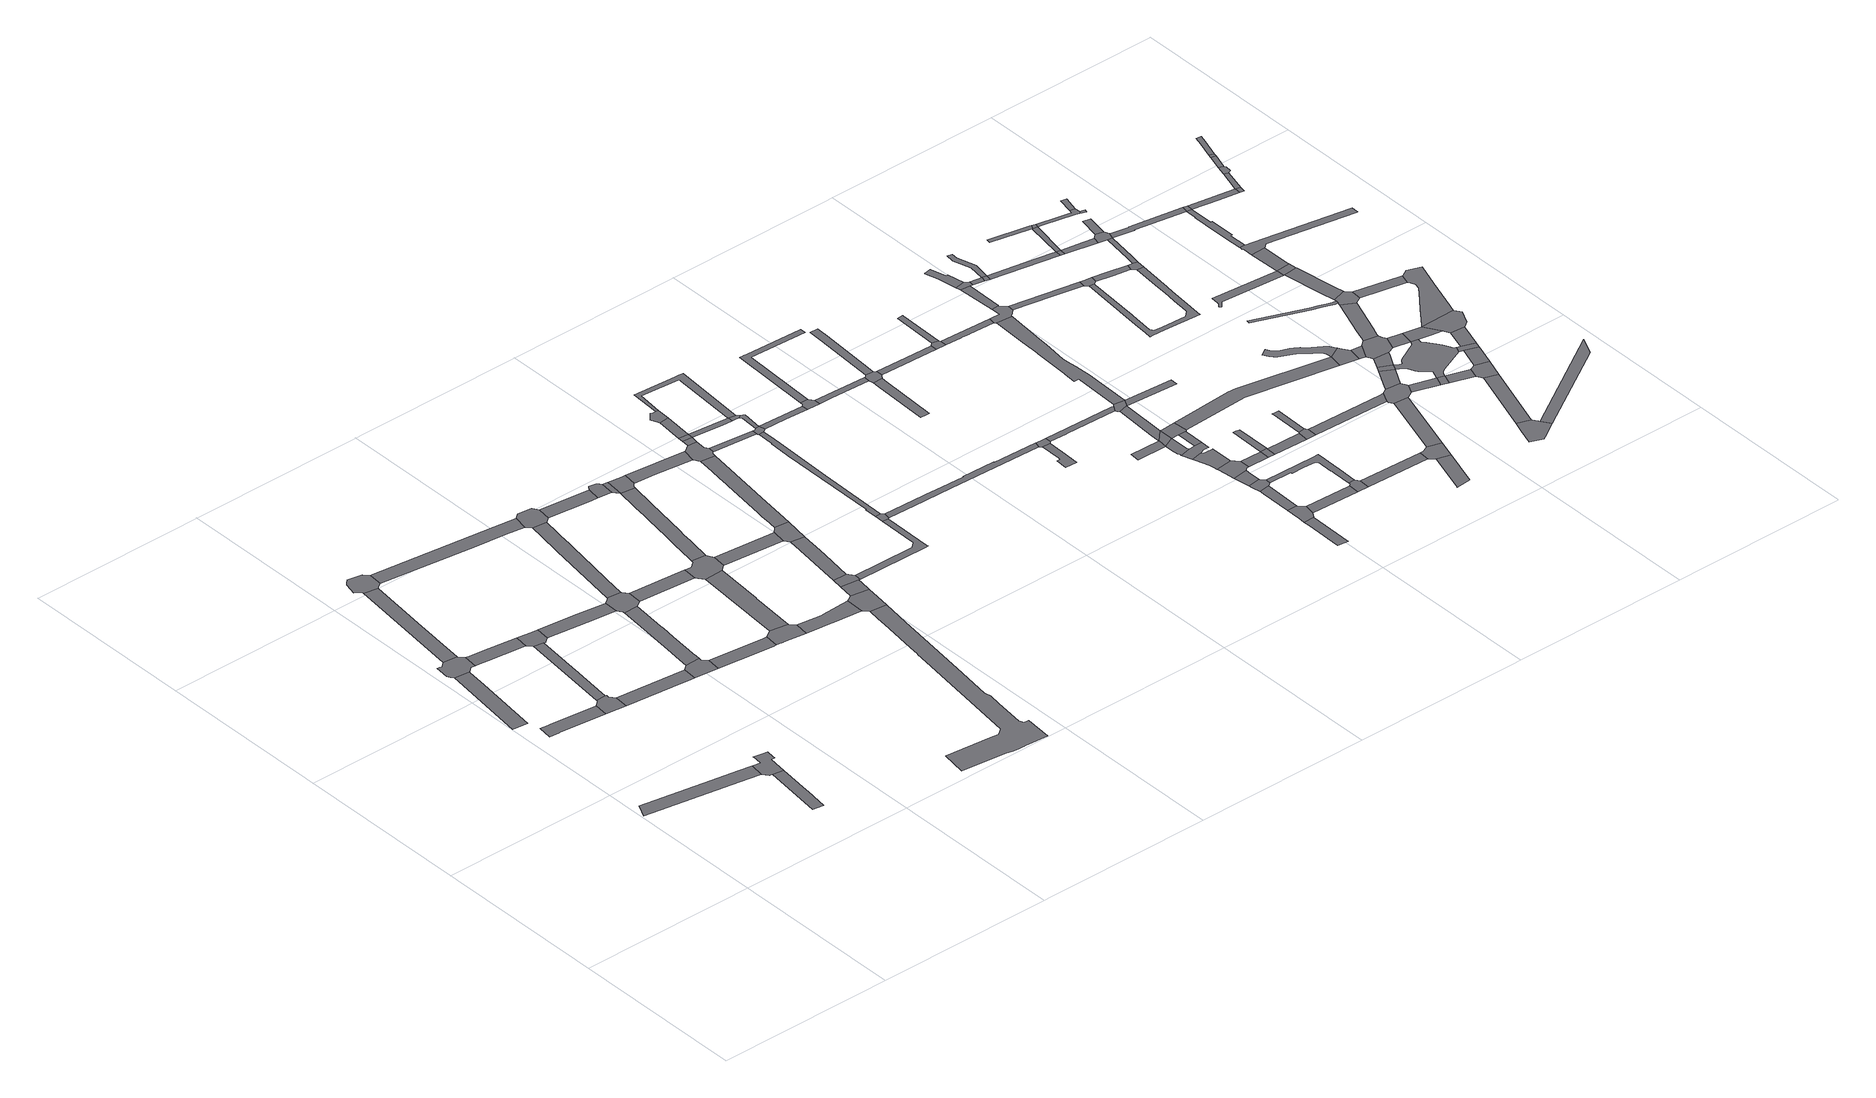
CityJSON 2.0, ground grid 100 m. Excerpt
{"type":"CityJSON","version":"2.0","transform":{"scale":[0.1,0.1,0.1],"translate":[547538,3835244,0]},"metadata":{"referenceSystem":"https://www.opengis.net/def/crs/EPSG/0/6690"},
"CityObjects":{
"road1":{"type":"Road","attributes":{"RoadStructureAttribute.sectionType":"1"},"geometry":[{"type":"MultiSurface","lod":"1","boundaries":[[[0,1,2,3,4,5,6]]]}]},
"road2":{"type":"Road","attributes":{"RoadStructureAttribute.sectionType":"1"},"geometry":[{"type":"MultiSurface","lod":"1","boundaries":[[[7,8,9,10,11,12]]]}]},
"road3":{"type":"Road","attributes":{"RoadStructureAttribute.sectionType":"1"},"geometry":[{"type":"MultiSurface","lod":"1","boundaries":[[[13,14,15,16,17,18,19,20]]]}]},
"road4":{"type":"Road","geometry":[{"type":"MultiSurface","lod":"1","boundaries":[[[21,22,23,24,25,26,7,12,27,28,29,30]]]}]},
"road5":{"type":"Road","attributes":{"RoadStructureAttribute.sectionType":"1"},"geometry":[{"type":"MultiSurface","lod":"1","boundaries":[[[31,32,33,34,35,36]]]}]},
"road6":{"type":"Road","attributes":{"RoadStructureAttribute.sectionType":"1"},"geometry":[{"type":"MultiSurface","lod":"1","boundaries":[[[37,38,39,40,41,42,43,44,45,46,6,5,47,48,31,36]]]}]},
"road7":{"type":"Road","geometry":[{"type":"MultiSurface","lod":"1","boundaries":[[[49,50,51,52,53,54,20,19,55,56]]]}]},
"road8":{"type":"Road","attributes":{"RoadStructureAttribute.sectionType":"1"},"geometry":[{"type":"MultiSurface","lod":"1","boundaries":[[[57,58,21,30,59,60]]]}]},
"road9":{"type":"Road","attributes":{"RoadStructureAttribute.sectionType":"1"},"geometry":[{"type":"MultiSurface","lod":"1","boundaries":[[[61,62,29,28,63,64,65,66,67,68]]]}]},
"road10":{"type":"Road","attributes":{"RoadStructureAttribute.sectionType":"1"},"geometry":[{"type":"MultiSurface","lod":"1","boundaries":[[[69,70,53,52,71,72,73,74,75]]]}]},
"road11":{"type":"Road","geometry":[{"type":"MultiSurface","lod":"1","boundaries":[[[76,77,78,79,80,81,82,83,57,60,84,85,86,87]]]}]},
"road12":{"type":"Road","attributes":{"RoadStructureAttribute.sectionType":"1"},"geometry":[{"type":"MultiSurface","lod":"1","boundaries":[[[56,55,88,89,90,91]]]}]},
"road13":{"type":"Road","geometry":[{"type":"MultiSurface","lod":"1","boundaries":[[[92,68,67,93,94,69,75,95,96,97,98]]]}]},
"road14":{"type":"Road","geometry":[{"type":"MultiSurface","lod":"1","boundaries":[[[99,100,101,91,90,102,103,104]]]}]},
"road15":{"type":"Road","attributes":{"RoadStructureAttribute.sectionType":"1"},"geometry":[{"type":"MultiSurface","lod":"1","boundaries":[[[105,106,98,97,107,108,109,110]]]}]},
"road16":{"type":"Road","attributes":{"RoadStructureAttribute.sectionType":"1"},"geometry":[{"type":"MultiSurface","lod":"1","boundaries":[[[111,112,113,114,115,116,117,118,119,120,121,122,101,100]]]}]},
"road17":{"type":"Road","attributes":{"RoadStructureAttribute.sectionType":"1"},"geometry":[{"type":"MultiSurface","lod":"1","boundaries":[[[123,86,85,124,125,126,127]]]}]},
"road18":{"type":"Road","attributes":{"RoadStructureAttribute.sectionType":"1"},"geometry":[{"type":"MultiSurface","lod":"1","boundaries":[[[128,104,103,129,130,131,132]]]}]},
"road19":{"type":"Road","geometry":[{"type":"MultiSurface","lod":"1","boundaries":[[[133,134,135,136,110,109,137,138,117,116,139,140,141,142]]]}]},
"road20":{"type":"Road","attributes":{"RoadStructureAttribute.sectionType":"1"},"geometry":[{"type":"MultiSurface","lod":"1","boundaries":[[[143,144,145,146,147,148,149,150,151,152,153,154,155,156,157,158,159,160,161,162,163,164,165,166,167,168,169,170,171,172,173,174,175]]]}]},
"road21":{"type":"Road","attributes":{"RoadStructureAttribute.sectionType":"1"},"geometry":[{"type":"MultiSurface","lod":"1","boundaries":[[[176,177,178,179,133,142,180,181,182,183,184,185,186,187,188,189,190]]]}]},
"road22":{"type":"Road","geometry":[{"type":"MultiSurface","lod":"1","boundaries":[[[191,132,131,192,193,194,195,196,197,198,199,200]]]}]},
"road23":{"type":"Road","attributes":{"RoadStructureAttribute.sectionType":"1"},"geometry":[{"type":"MultiSurface","lod":"1","boundaries":[[[141,140,201,202]]]}]},
"road24":{"type":"Road","attributes":{"RoadStructureAttribute.sectionType":"1"},"geometry":[{"type":"MultiSurface","lod":"1","boundaries":[[[203,204,205,206,191,200]]]}]},
"road25":{"type":"Road","geometry":[{"type":"MultiSurface","lod":"1","boundaries":[[[207,127,126,176,190,208,209,210]]]}]},
"road26":{"type":"Road","attributes":{"RoadStructureAttribute.sectionType":"1"},"geometry":[{"type":"MultiSurface","lod":"1","boundaries":[[[211,212,213,198,197,214,215,216,217,218]]]}]},
"road27":{"type":"Road","geometry":[{"type":"MultiSurface","lod":"1","boundaries":[[[219,220,221,222,223,202,201,206,205,224,225,226,227,228]]]}]},
"road28":{"type":"Road","attributes":{"RoadStructureAttribute.sectionType":"1"},"geometry":[{"type":"MultiSurface","lod":"1","boundaries":[[[229,209,208,230,231,232]]]}]},
"road29":{"type":"Road","geometry":[{"type":"MultiSurface","lod":"1","boundaries":[[[233,234,235,218,217,236,143,175,237,238]]]}]},
"road30":{"type":"Road","attributes":{"RoadStructureAttribute.sectionType":"1"},"geometry":[{"type":"MultiSurface","lod":"1","boundaries":[[[239,240,241,242,243,244,245,246,247,248,219,228,249,250,251,252,253,254,255,256,257]]]}]},
"road31":{"type":"Road","attributes":{"RoadStructureAttribute.sectionType":"1"},"geometry":[{"type":"MultiSurface","lod":"1","boundaries":[[[258,227,226,259,260]]]}]},
"road32":{"type":"Road","attributes":{"RoadStructureAttribute.sectionType":"1"},"geometry":[{"type":"MultiSurface","lod":"1","boundaries":[[[261,233,238,262,263]]]}]},
"road33":{"type":"Road","geometry":[{"type":"MultiSurface","lod":"1","boundaries":[[[264,232,231,265,266,267,268]]]}]},
"road34":{"type":"Road","geometry":[{"type":"MultiSurface","lod":"1","boundaries":[[[269,270,261,263,271,272,273,274,275,276]]]}]},
"road35":{"type":"Road","attributes":{"RoadStructureAttribute.sectionType":"1"},"geometry":[{"type":"MultiSurface","lod":"1","boundaries":[[[266,265,239,277]]]}]},
"road36":{"type":"Road","attributes":{"RoadStructureAttribute.sectionType":"1"},"geometry":[{"type":"MultiSurface","lod":"1","boundaries":[[[278,269,276,279,280,281]]]}]},
"road37":{"type":"Road","geometry":[{"type":"MultiSurface","lod":"1","boundaries":[[[282,277,239,257,283,284,285,286]]]}]},
"road38":{"type":"Road","geometry":[{"type":"MultiSurface","lod":"1","boundaries":[[[287,288,260,259,278,281,289]]]}]},
"road39":{"type":"Road","attributes":{"RoadStructureAttribute.sectionType":"1"},"geometry":[{"type":"MultiSurface","lod":"1","boundaries":[[[290,291,292,293,294,273,272,295,296,297,298,299]]]}]},
"road40":{"type":"Road","attributes":{"RoadStructureAttribute.sectionType":"1"},"geometry":[{"type":"MultiSurface","lod":"1","boundaries":[[[286,285,300,301,302]]]}]},
"road41":{"type":"Road","attributes":{"RoadStructureAttribute.sectionType":"1"},"geometry":[{"type":"MultiSurface","lod":"1","boundaries":[[[303,304,305,306,307,308,309,310,311,312,287,289,313,314,315,316,317,318,319]]]}]},
"road42":{"type":"Road","geometry":[{"type":"MultiSurface","lod":"1","boundaries":[[[320,321,302,301,322,303,319,323,324,325,326,327,328,329]]]}]},
"road43":{"type":"Road","geometry":[{"type":"MultiSurface","lod":"1","boundaries":[[[330,290,299,331,332,333,334,335,336,337]]]}]},
"road44":{"type":"Road","attributes":{"RoadStructureAttribute.sectionType":"1"},"geometry":[{"type":"MultiSurface","lod":"1","boundaries":[[[338,339,320,329,340,341]]]}]},
"road45":{"type":"Road","geometry":[{"type":"MultiSurface","lod":"1","boundaries":[[[342,338,341,343]]]}]},
"road46":{"type":"Road","attributes":{"RoadStructureAttribute.sectionType":"1"},"geometry":[{"type":"MultiSurface","lod":"1","boundaries":[[[344,345,342,343]]]}]},
"road47":{"type":"Road","geometry":[{"type":"MultiSurface","lod":"1","boundaries":[[[346,347,348,349,350,351,345,344,352,353,354]]]}]},
"road48":{"type":"Road","attributes":{"RoadStructureAttribute.sectionType":"1"},"geometry":[{"type":"MultiSurface","lod":"1","boundaries":[[[355,356,357,358,359,360,361,330,337,362,363,364,365,366,367]]]}]},
"road49":{"type":"Road","attributes":{"RoadStructureAttribute.sectionType":"1"},"geometry":[{"type":"MultiSurface","lod":"1","boundaries":[[[326,325,368,369]]]}]},
"road50":{"type":"Road","attributes":{"RoadStructureAttribute.sectionType":"1"},"geometry":[{"type":"MultiSurface","lod":"1","boundaries":[[[370,343,341,371,372,373]]]}]},
"road51":{"type":"Road","attributes":{"RoadStructureAttribute.sectionType":"1"},"geometry":[{"type":"MultiSurface","lod":"1","boundaries":[[[374,375,376,377,378,354,353,379,380,381,382,373,383]]]}]},
"road52":{"type":"Road","geometry":[{"type":"MultiSurface","lod":"1","boundaries":[[[384,385,386,369,368,387,388,355,367,389,390]]]}]},
"road53":{"type":"Road","geometry":[{"type":"MultiSurface","lod":"1","boundaries":[[[373,372,391,392,393,383]]]}]},
"road54":{"type":"Road","attributes":{"RoadStructureAttribute.sectionType":"1"},"geometry":[{"type":"MultiSurface","lod":"1","boundaries":[[[394,395,393,392,396,397,385,384]]]}]},
"road55":{"type":"Road","attributes":{"RoadStructureAttribute.sectionType":"1"},"geometry":[{"type":"MultiSurface","lod":"1","boundaries":[[[384,390,398,399,400]]]}]},
"road56":{"type":"Road","attributes":{"RoadStructureAttribute.sectionType":"1"},"geometry":[{"type":"MultiSurface","lod":"1","boundaries":[[[401,402,403,404,405,406,334,333,407,408,409,410]]]}]},
"road57":{"type":"Road","geometry":[{"type":"MultiSurface","lod":"1","boundaries":[[[411,412,413,400,399,414,415,416,417]]]}]},
"road58":{"type":"Road","attributes":{"RoadStructureAttribute.sectionType":"1"},"geometry":[{"type":"MultiSurface","lod":"1","boundaries":[[[416,415,418,419,420]]]}]},
"road59":{"type":"Road","attributes":{"RoadStructureAttribute.sectionType":"1"},"geometry":[{"type":"MultiSurface","lod":"1","boundaries":[[[421,422,423,424,425,411,417,426,427,428,429]]]}]},
"road60":{"type":"Road","attributes":{"RoadStructureAttribute.sectionType":"1"},"geometry":[{"type":"MultiSurface","lod":"1","boundaries":[[[430,431,432,433,434,435,436]]]}]},
"road61":{"type":"Road","geometry":[{"type":"MultiSurface","lod":"1","boundaries":[[[437,438,439,440,441,442,443,444,445]]]}]},
"road62":{"type":"Road","geometry":[{"type":"MultiSurface","lod":"1","boundaries":[[[446,447,410,409,448,437,445,449,450,451]]]}]},
"road63":{"type":"Road","geometry":[{"type":"MultiSurface","lod":"1","boundaries":[[[452,453,420,419,454,430,436,455,456,457,458,459]]]}]},
"road64":{"type":"Road","attributes":{"RoadStructureAttribute.sectionType":"1"},"geometry":[{"type":"MultiSurface","lod":"1","boundaries":[[[460,461,462,463,464]]]}]},
"road65":{"type":"Road","attributes":{"RoadStructureAttribute.sectionType":"1"},"geometry":[{"type":"MultiSurface","lod":"1","boundaries":[[[465,466,452,459,467,468,469]]]}]},
"road66":{"type":"Road","geometry":[{"type":"MultiSurface","lod":"1","boundaries":[[[470,471,472,460,464,473,474,475]]]}]},
"road67":{"type":"Road","geometry":[{"type":"MultiSurface","lod":"1","boundaries":[[[476,477,478,479]]]}]},
"road68":{"type":"Road","attributes":{"RoadStructureAttribute.sectionType":"1"},"geometry":[{"type":"MultiSurface","lod":"1","boundaries":[[[480,481,482,483,470,475]]]}]},
"road69":{"type":"Road","attributes":{"RoadStructureAttribute.sectionType":"1"},"geometry":[{"type":"MultiSurface","lod":"1","boundaries":[[[484,457,456,485,486,487,488,489]]]}]},
"road70":{"type":"Road","attributes":{"RoadStructureAttribute.sectionType":"1"},"geometry":[{"type":"MultiSurface","lod":"1","boundaries":[[[490,451,450,491,492,493,494,495]]]}]},
"road71":{"type":"Road","geometry":[{"type":"MultiSurface","lod":"1","boundaries":[[[496,497,498,499,500,501,481,480,502,503,504,505]]]}]},
"road72":{"type":"Road","attributes":{"RoadStructureAttribute.sectionType":"1"},"geometry":[{"type":"MultiSurface","lod":"1","boundaries":[[[506,507,508,509,499,498]]]}]},
"road73":{"type":"Road","geometry":[{"type":"MultiSurface","lod":"1","boundaries":[[[510,511,512,513,514,508,507,515,516,517,518]]]}]},
"road74":{"type":"Road","attributes":{"RoadStructureAttribute.sectionType":"1"},"geometry":[{"type":"MultiSurface","lod":"1","boundaries":[[[519,520,521,522,523,524,525,526,527,513,512]]]}]},
"road75":{"type":"Road","attributes":{"RoadStructureAttribute.sectionType":"1"},"geometry":[{"type":"MultiSurface","lod":"1","boundaries":[[[528,529,530,478,531,532,533,534,535,536]]]}]},
"road76":{"type":"Road","geometry":[{"type":"MultiSurface","lod":"1","boundaries":[[[537,538,536,535,524,523,539,540,541,542]]]}]},
"road77":{"type":"Road","geometry":[{"type":"MultiSurface","lod":"1","boundaries":[[[543,479,478,530]]]}]},
"road78":{"type":"Road","attributes":{"RoadStructureAttribute.sectionType":"1"},"geometry":[{"type":"MultiSurface","lod":"1","boundaries":[[[474,473,544,545]]]}]},
"road79":{"type":"Road","attributes":{"RoadStructureAttribute.sectionType":"1"},"geometry":[{"type":"MultiSurface","lod":"1","boundaries":[[[546,547,548,549,550,479,543]]]}]},
"road80":{"type":"Road","attributes":{"RoadStructureAttribute.sectionType":"1"},"geometry":[{"type":"MultiSurface","lod":"1","boundaries":[[[551,537,542,552]]]}]},
"road81":{"type":"Road","geometry":[{"type":"MultiSurface","lod":"1","boundaries":[[[553,554,555,489,488,556,557,558,559,560]]]}]},
"road82":{"type":"Road","geometry":[{"type":"MultiSurface","lod":"1","boundaries":[[[561,562,543,530,563,551,552,564,565]]]}]},
"road83":{"type":"Road","attributes":{"RoadStructureAttribute.sectionType":"1"},"geometry":[{"type":"MultiSurface","lod":"1","boundaries":[[[518,517,566,567]]]}]},
"road84":{"type":"Road","attributes":{"RoadStructureAttribute.sectionType":"1"},"geometry":[{"type":"MultiSurface","lod":"1","boundaries":[[[568,569,570,571,572,505,504,573,574,575,576,577,578,579,580,581,582,583,584]]]}]},
"road85":{"type":"Road","geometry":[{"type":"MultiSurface","lod":"1","boundaries":[[[585,495,494,586,587,547,546,588]]]}]},
"road86":{"type":"Road","attributes":{"RoadStructureAttribute.sectionType":"1"},"geometry":[{"type":"MultiSurface","lod":"1","boundaries":[[[589,590,591,592,553,560]]]}]},
"road87":{"type":"Road","geometry":[{"type":"MultiSurface","lod":"1","boundaries":[[[593,567,566,594,595]]]}]},
"road88":{"type":"Road","geometry":[{"type":"MultiSurface","lod":"1","boundaries":[[[583,596,545,544,597,598,599,600,584]]]}]},
"road89":{"type":"Road","geometry":[{"type":"MultiSurface","lod":"1","boundaries":[[[601,602,603,604,605,567,593]]]}]},
"road90":{"type":"Road","attributes":{"RoadStructureAttribute.sectionType":"1"},"geometry":[{"type":"MultiSurface","lod":"1","boundaries":[[[557,556,606,607,608,609,610,611,612]]]}]},
"road91":{"type":"Road","attributes":{"RoadStructureAttribute.sectionType":"1"},"geometry":[{"type":"MultiSurface","lod":"1","boundaries":[[[613,614,615,616,617,618,619,620,621,622,623,624,585,588,625,626,627,628,629,630,631,632,633,634,635]]]}]},
"road92":{"type":"Road","attributes":{"RoadStructureAttribute.sectionType":"1"},"geometry":[{"type":"MultiSurface","lod":"1","boundaries":[[[595,594,636,637]]]}]},
"road93":{"type":"Road","attributes":{"RoadStructureAttribute.sectionType":"1"},"geometry":[{"type":"MultiSurface","lod":"1","boundaries":[[[638,639,588,546]]]}]},
"road94":{"type":"Road","attributes":{"RoadStructureAttribute.sectionType":"1"},"geometry":[{"type":"MultiSurface","lod":"1","boundaries":[[[598,597,640,641]]]}]},
"road95":{"type":"Road","geometry":[{"type":"MultiSurface","lod":"1","boundaries":[[[642,643,644,645,646,637,636,647,648]]]}]},
"road96":{"type":"Road","geometry":[{"type":"MultiSurface","lod":"1","boundaries":[[[649,650,651,652,644,643]]]}]},
"road97":{"type":"Road","geometry":[{"type":"MultiSurface","lod":"1","boundaries":[[[653,654,655,656,657,658,659,612,611,613,635,660,661,662,663,664]]]}]},
"road98":{"type":"Road","attributes":{"RoadStructureAttribute.sectionType":"1"},"geometry":[{"type":"MultiSurface","lod":"1","boundaries":[[[665,655,654,666,667,668]]]}]},
"road99":{"type":"Road","attributes":{"RoadStructureAttribute.sectionType":"1"},"geometry":[{"type":"MultiSurface","lod":"1","boundaries":[[[669,670,671,672,673]]]}]},
"road100":{"type":"Road","geometry":[{"type":"MultiSurface","lod":"1","boundaries":[[[674,675,676,677,678,679,680,665,668,681,682]]]}]},
"road101":{"type":"Road","attributes":{"RoadStructureAttribute.sectionType":"1"},"geometry":[{"type":"MultiSurface","lod":"1","boundaries":[[[683,684,685,686,687,688,689,690,680,679]]]}]},
"road102":{"type":"Road","attributes":{"RoadStructureAttribute.sectionType":"1"},"geometry":[{"type":"MultiSurface","lod":"1","boundaries":[[[691,692,561,565,693,694,695]]]}]},
"road103":{"type":"Road","geometry":[{"type":"MultiSurface","lod":"1","boundaries":[[[696,697,698,641,640,669,673,699]]]}]},
"road104":{"type":"Road","attributes":{"RoadStructureAttribute.sectionType":"1"},"geometry":[{"type":"MultiSurface","lod":"1","boundaries":[[[700,701,682,681,702,703]]]}]},
"road105":{"type":"Road","attributes":{"RoadStructureAttribute.sectionType":"1"},"geometry":[{"type":"MultiSurface","lod":"1","boundaries":[[[704,648,647,705,706]]]}]},
"road106":{"type":"Road","geometry":[{"type":"MultiSurface","lod":"1","boundaries":[[[703,702,707,708]]]}]},
"road107":{"type":"Road","attributes":{"RoadStructureAttribute.sectionType":"1"},"geometry":[{"type":"MultiSurface","lod":"1","boundaries":[[[664,663,709,710,711]]]}]},
"road108":{"type":"Road","attributes":{"RoadStructureAttribute.sectionType":"1"},"geometry":[{"type":"MultiSurface","lod":"1","boundaries":[[[712,713,714,703,708,715,716,717]]]}]},
"road109":{"type":"Road","attributes":{"RoadStructureAttribute.sectionType":"1"},"geometry":[{"type":"MultiSurface","lod":"1","boundaries":[[[718,696,699,719,720,721]]]}]},
"road110":{"type":"Road","attributes":{"RoadStructureAttribute.sectionType":"1"},"geometry":[{"type":"MultiSurface","lod":"1","boundaries":[[[722,723,708,707,724,725]]]}]},
"road111":{"type":"Road","geometry":[{"type":"MultiSurface","lod":"1","boundaries":[[[726,727,711,710,728,729,730,731,732,733]]]}]},
"road112":{"type":"Road","attributes":{"RoadStructureAttribute.sectionType":"1"},"geometry":[{"type":"MultiSurface","lod":"1","boundaries":[[[730,734,735,736,737,738,739,740,741,742,743,744,745,746,747,748,749,750,751,752,753,754,755,756,757,758,759,760,761,762,731]]]}]},
"road113":{"type":"Road","geometry":[{"type":"MultiSurface","lod":"1","boundaries":[[[763,706,705,764,765,718,721,766,767,768,769]]]}]},
"road114":{"type":"Road","attributes":{"RoadStructureAttribute.sectionType":"1"},"geometry":[{"type":"MultiSurface","lod":"1","boundaries":[[[770,771,772,773,774,775,776,777,778,779,780,781,782,783,784,785,786,787,788,789,790,791,792,793,794,795,796,695,797]]]}]},
"road115":{"type":"Road","attributes":{"RoadStructureAttribute.sectionType":"1"},"geometry":[{"type":"MultiSurface","lod":"1","boundaries":[[[798,799,800,763,769,801,802]]]}]},
"road116":{"type":"Road","attributes":{"RoadStructureAttribute.sectionType":"1"},"geometry":[{"type":"MultiSurface","lod":"1","boundaries":[[[803,733,732,804,805,806]]]}]},
"road117":{"type":"Road","geometry":[{"type":"MultiSurface","lod":"1","boundaries":[[[807,808,809,810,811,812,813,814,815,816,817]]]}]},
"road118":{"type":"Road","geometry":[{"type":"MultiSurface","lod":"1","boundaries":[[[725,724,818,819]]]}]},
"road119":{"type":"Road","attributes":{"RoadStructureAttribute.sectionType":"1"},"geometry":[{"type":"MultiSurface","lod":"1","boundaries":[[[820,821,822,823,824,825]]]}]},
"road120":{"type":"Road","geometry":[{"type":"MultiSurface","lod":"1","boundaries":[[[826,797,695,694,827,828,829]]]}]},
"road121":{"type":"Road","attributes":{"RoadStructureAttribute.sectionType":"1"},"geometry":[{"type":"MultiSurface","lod":"1","boundaries":[[[767,766,830,831,832]]]}]},
"road122":{"type":"Road","geometry":[{"type":"MultiSurface","lod":"1","boundaries":[[[833,798,802,834]]]}]},
"road123":{"type":"Road","attributes":{"RoadStructureAttribute.sectionType":"1"},"geometry":[{"type":"MultiSurface","lod":"1","boundaries":[[[824,725,819,835]]]}]},
"road124":{"type":"Road","attributes":{"RoadStructureAttribute.sectionType":"1"},"geometry":[{"type":"MultiSurface","lod":"1","boundaries":[[[829,828,836,837]]]}]},
"road125":{"type":"Road","attributes":{"RoadStructureAttribute.sectionType":"1"},"geometry":[{"type":"MultiSurface","lod":"1","boundaries":[[[838,833,834,839,840]]]}]},
"road126":{"type":"Road","attributes":{"RoadStructureAttribute.sectionType":"1"},"geometry":[{"type":"MultiSurface","lod":"1","boundaries":[[[841,842,843,819,818,844,845]]]}]},
"road127":{"type":"Road","geometry":[{"type":"MultiSurface","lod":"1","boundaries":[[[832,831,846,847]]]}]},
"road128":{"type":"Road","geometry":[{"type":"MultiSurface","lod":"1","boundaries":[[[848,806,805,749,748,849,850]]]}]},
"road129":{"type":"Road","geometry":[{"type":"MultiSurface","lod":"1","boundaries":[[[825,824,835,851]]]}]},
"road130":{"type":"Road","attributes":{"RoadStructureAttribute.sectionType":"1"},"geometry":[{"type":"MultiSurface","lod":"1","boundaries":[[[852,807,817,853]]]}]},
"road131":{"type":"Road","geometry":[{"type":"MultiSurface","lod":"1","boundaries":[[[854,837,836,855,838,840,856,857,858,859,860,861]]]}]},
"road132":{"type":"Road","attributes":{"RoadStructureAttribute.sectionType":"1"},"geometry":[{"type":"MultiSurface","lod":"1","boundaries":[[[847,846,862,863]]]}]},
"road133":{"type":"Road","attributes":{"RoadStructureAttribute.sectionType":"1"},"geometry":[{"type":"MultiSurface","lod":"1","boundaries":[[[864,865,850,849,866,867]]]}]},
"road134":{"type":"Road","attributes":{"RoadStructureAttribute.sectionType":"1"},"geometry":[{"type":"MultiSurface","lod":"1","boundaries":[[[868,869,870,871,872,873,874,875,876,877,878,879,880]]]}]},
"road135":{"type":"Road","geometry":[{"type":"MultiSurface","lod":"1","boundaries":[[[881,882,883,884,885,886,887,888,889,834,802,890,891,892,893,894,895,896,897,898,832,847,899,900,901,902,903,904,905,906,907,908,909,910,911,912,913]]]}]},
"road136":{"type":"Road","geometry":[{"type":"MultiSurface","lod":"1","boundaries":[[[914,845,844,915,864,867,916,917]]]}]},
"road137":{"type":"Road","attributes":{"RoadStructureAttribute.sectionType":"1"},"geometry":[{"type":"MultiSurface","lod":"1","boundaries":[[[918,919,920,851,835,921,922,923,924,925,926]]]}]},
"road138":{"type":"Road","attributes":{"RoadStructureAttribute.sectionType":"1"},"geometry":[{"type":"MultiSurface","lod":"1","boundaries":[[[927,928,929,930,931,932,933,934,935,936,937,938]]]}]},
"road139":{"type":"Road","attributes":{"RoadStructureAttribute.sectionType":"1"},"geometry":[{"type":"MultiSurface","lod":"1","boundaries":[[[858,857,939,881,940]]]}]},
"road140":{"type":"Road","geometry":[{"type":"MultiSurface","lod":"1","boundaries":[[[941,942,914,917]]]}]},
"road141":{"type":"Road","geometry":[{"type":"MultiSurface","lod":"1","boundaries":[[[943,944,863,862,945,946,852,853,947]]]}]},
"road142":{"type":"Road","attributes":{"RoadStructureAttribute.sectionType":"1"},"geometry":[{"type":"MultiSurface","lod":"1","boundaries":[[[948,949,950,951,952,854,861,953,954,955]]]}]},
"road143":{"type":"Road","geometry":[{"type":"MultiSurface","lod":"1","boundaries":[[[956,957,924,923]]]}]},
"road144":{"type":"Road","attributes":{"RoadStructureAttribute.sectionType":"1"},"geometry":[{"type":"MultiSurface","lod":"1","boundaries":[[[958,943,947,959]]]}]},
"road145":{"type":"Road","attributes":{"RoadStructureAttribute.sectionType":"1"},"geometry":[{"type":"MultiSurface","lod":"1","boundaries":[[[960,926,925,961]]]}]},
"road146":{"type":"Road","geometry":[{"type":"MultiSurface","lod":"1","boundaries":[[[940,881,913,962,963,964]]]}]},
"road147":{"type":"Road","geometry":[{"type":"MultiSurface","lod":"1","boundaries":[[[905,904,958,959,965,966]]]}]},
"road148":{"type":"Road","attributes":{"RoadStructureAttribute.sectionType":"1"},"geometry":[{"type":"MultiSurface","lod":"1","boundaries":[[[967,814,813,968]]]}]},
"road149":{"type":"Road","geometry":[{"type":"MultiSurface","lod":"1","boundaries":[[[969,970,971,972,880,879,973,948,955,974,975,976,977]]]}]},
"road150":{"type":"Road","attributes":{"RoadStructureAttribute.sectionType":"1"},"geometry":[{"type":"MultiSurface","lod":"1","boundaries":[[[978,979,980,916,867,981,982,983,984]]]}]},
"road151":{"type":"Road","attributes":{"RoadStructureAttribute.sectionType":"1"},"geometry":[{"type":"MultiSurface","lod":"1","boundaries":[[[985,986,987,988,989,990,971,970]]]}]},
"road152":{"type":"Road","attributes":{"RoadStructureAttribute.sectionType":"1"},"geometry":[{"type":"MultiSurface","lod":"1","boundaries":[[[991,966,965,992,993]]]}]},
"road153":{"type":"Road","geometry":[{"type":"MultiSurface","lod":"1","boundaries":[[[994,938,937,988,987]]]}]},
"road154":{"type":"Road","geometry":[{"type":"MultiSurface","lod":"1","boundaries":[[[995,996,997,998,999,938,994]]]}]},
"road155":{"type":"Road","geometry":[{"type":"MultiSurface","lod":"1","boundaries":[[[1000,964,963,991,993,1001,1002]]]}]},
"road156":{"type":"Road","attributes":{"RoadStructureAttribute.sectionType":"1"},"geometry":[{"type":"MultiSurface","lod":"1","boundaries":[[[983,1003,1004,1005,1006,1007,1008,1009,1010,1011,1012,1013,1014,1015,1016]]]}]},
"road157":{"type":"Road","attributes":{"RoadStructureAttribute.sectionType":"1"},"geometry":[{"type":"MultiSurface","lod":"1","boundaries":[[[977,976,1017,1018]]]}]},
"road158":{"type":"Road","geometry":[{"type":"MultiSurface","lod":"1","boundaries":[[[1019,1020,1018,1017,1021,1022,1023,1024,1025,1026,1027,964,1000,1028,1029,1030,1031]]]}]},
"road159":{"type":"Road","geometry":[{"type":"MultiSurface","lod":"1","boundaries":[[[984,983,1016,1032]]]}]},
"road160":{"type":"Road","attributes":{"RoadStructureAttribute.sectionType":"1"},"geometry":[{"type":"MultiSurface","lod":"1","boundaries":[[[1032,1016,1033,1034,1035]]]}]},
"road161":{"type":"Road","attributes":{"RoadStructureAttribute.sectionType":"1"},"geometry":[{"type":"MultiSurface","lod":"1","boundaries":[[[1008,1036,1037,1038,1039,997,996,1040,1041,1042,1043,1044,1045,1046,1047,1009]]]}]},
"road162":{"type":"Road","geometry":[{"type":"MultiSurface","lod":"1","boundaries":[[[1035,1034,1048,1049]]]}]},
"road163":{"type":"Road","attributes":{"RoadStructureAttribute.sectionType":"1"},"geometry":[{"type":"MultiSurface","lod":"1","boundaries":[[[1050,1035,1049,1051]]]}]},
"road164":{"type":"Road","geometry":[{"type":"MultiSurface","lod":"1","boundaries":[[[1052,1050,1051,1053,1054,1055,1056,1057]]]}]},
"road165":{"type":"Road","attributes":{"RoadStructureAttribute.sectionType":"1"},"geometry":[{"type":"MultiSurface","lod":"1","boundaries":[[[1058,1052,1057,1059]]]}]},
"road166":{"type":"Road","geometry":[{"type":"MultiSurface","lod":"1","boundaries":[[[1060,1058,1059,1061]]]}]},
"road167":{"type":"Road","attributes":{"RoadStructureAttribute.sectionType":"1"},"geometry":[{"type":"MultiSurface","lod":"1","boundaries":[[[1062,1063,1060,1061,1064,1065]]]}]}
},
"vertices":[
[602,750,0],[446,776,0],[51,843,0],[14,767,0],[589,671,0],[660,659,0],[673,738,0],
[74,2210,0],[7,1712,0],[92,1701,0],[141,2073,0],[158,2197,0],[158,2198,0],
[168,1624,0],[158,1625,0],[110,1630,0],[100,1550,0],[157,1544,0],[159,1544,0],[423,1516,0],[432,1596,0],
[117,2341,0],[89,2317,0],[75,2319,0],[61,2321,0],[51,2242,0],[63,2225,0],[188,2223,0],[211,2220,0],[221,2301,0],[195,2331,0],
[700,623,0],[658,282,0],[719,274,0],[736,407,0],[738,422,0],[762,615,0],
[775,720,0],[791,718,0],[796,717,0],[799,740,0],[804,778,0],[782,782,0],[765,785,0],[726,792,0],[726,790,0],[719,730,0],[684,626,0],[691,624,0],
[524,1613,0],[525,1620,0],[526,1628,0],[520,1629,0],[465,1628,0],[464,1620,0],[540,1503,0],[548,1583,0],
[199,3015,0],[156,2663,0],[236,2664,0],[278,3002,0],
[317,2288,0],[242,2298,0],[239,2217,0],[307,2209,0],[311,2208,0],[444,2192,0],[500,2185,0],[510,2263,0],
[528,2158,0],[483,1779,0],[543,1820,0],[548,1860,0],[557,1938,0],[560,1968,0],[581,2147,0],
[211,3149,0],[193,3132,0],[190,3128,0],[184,3122,0],[182,3120,0],[164,3048,0],[171,3047,0],[199,3018,0],[285,3007,0],[310,3024,0],[317,3104,0],[292,3133,0],
[873,1468,0],[910,1464,0],[935,1461,0],[944,1541,0],
[609,2250,0],[501,2184,0],[517,2169,0],[590,2145,0],[595,2149,0],[620,2169,0],[630,2248,0],
[1055,1556,0],[1057,1569,0],[974,1566,0],[1038,1450,0],[1072,1446,0],[1080,1526,0],
[858,2220,0],[850,2221,0],[621,2170,0],[848,2141,0],[1011,2119,0],[1017,2200,0],
[1060,1596,0],[1060,1599,0],[1080,1782,0],[1090,1869,0],[1092,1892,0],[1113,2084,0],[1032,2082,0],[1014,1917,0],[1010,1889,0],[998,1777,0],[995,1752,0],[977,1591,0],
[1023,3017,0],[855,2955,0],[1024,2935,0],[1132,2922,0],[1146,3002,0],
[1397,1491,0],[1194,1433,0],[1389,1411,0],[1406,1410,0],[1414,1489,0],
[1050,2227,0],[1049,2224,0],[1040,2217,0],[1031,2211,0],[1032,2090,0],[1033,2089,0],[1135,2098,0],[1148,2107,0],[1153,2186,0],[1128,2218,0],
[1923,1327,0],[1913,1255,0],[1905,1199,0],[1873,979,0],[1865,915,0],[1864,914,0],[1854,839,0],[1763,194,0],[1753,186,0],[1729,167,0],[1683,172,0],[1422,198,0],[1399,56,0],[1543,41,0],[1648,29,0],[1685,19,0],[1722,16,0],[1752,14,0],[1755,14,0],[1764,13,0],[1785,12,0],[1896,6,0],[1910,159,0],[1884,161,0],[1871,188,0],[1894,357,0],[1903,428,0],[1899,469,0],[1931,703,0],[1976,1031,0],[1993,1153,0],[2009,1266,0],[2016,1314,0],
[1156,2891,0],[1144,2812,0],[1143,2810,0],[1121,2672,0],[1128,2219,0],[1148,2345,0],[1153,2373,0],[1164,2443,0],[1168,2468,0],[1198,2648,0],[1202,2673,0],[1211,2727,0],[1215,2752,0],[1223,2799,0],[1236,2881,0],
[1457,1518,0],[1434,1407,0],[1436,1406,0],[1444,1405,0],[1449,1405,0],[1509,1398,0],[1577,1391,0],[1586,1471,0],[1577,1481,0],[1559,1501,0],
[1472,2080,0],[1479,2159,0],
[1584,1762,0],[1584,1764,0],[1610,2041,0],[1505,2037,0],
[1178,3025,0],[1265,2905,0],[1278,2984,0],[1258,3017,0],
[1737,1454,0],[1729,1453,0],[1610,1468,0],[1669,1381,0],[1731,1374,0],[1734,1374,0],[1895,1356,0],[1900,1461,0],
[1552,2196,0],[1549,2180,0],[1532,2167,0],[1518,2156,0],[1510,2157,0],[1615,2044,0],[1641,2067,0],[1643,2067,0],[1651,2145,0],[1631,2183,0],
[1558,2953,0],[1512,2878,0],[1550,2874,0],[1564,2953,0],
[1937,1482,0],[1919,1472,0],[1909,1467,0],[1909,1342,0],[2033,1436,0],[2038,1467,0],
[1658,2834,0],[1637,2709,0],[1632,2681,0],[1632,2677,0],[1620,2605,0],[1615,2575,0],[1590,2425,0],[1586,2400,0],[1574,2327,0],[1570,2302,0],[1651,2300,0],[1655,2325,0],[1664,2380,0],[1671,2420,0],[1699,2585,0],[1702,2605,0],[1710,2655,0],[1714,2678,0],[1738,2821,0],
[1973,2114,0],[1988,2034,0],[2001,2112,0],
[1949,1570,0],[2048,1536,0],[2051,1556,0],
[1580,2975,0],[1630,2865,0],[1640,2945,0],[1630,2956,0],[1621,2966,0],
[1958,1633,0],[1957,1630,0],[2055,1556,0],[2059,1556,0],[2064,1596,0],[2041,1623,0],[2037,1627,0],[2036,1629,0],
[1671,2941,0],
[2009,2002,0],[2063,1814,0],[2069,1857,0],[2088,1991,0],
[1752,2931,0],[1740,2834,0],[1758,2852,0],[1760,2854,0],[1770,2929,0],
[2030,2143,0],[2021,2134,0],[2108,2132,0],
[2449,1842,0],[2447,1618,0],[2444,1615,0],[2416,1590,0],[2228,1593,0],[2464,1549,0],[2481,1549,0],[2481,1550,0],[2481,1559,0],[2484,1842,0],
[1883,2840,0],[2096,2816,0],[2113,2894,0],
[2118,2782,0],[2104,2682,0],[2095,2617,0],[2087,2562,0],[2084,2542,0],[2047,2282,0],[2044,2262,0],[2043,2252,0],[2035,2187,0],[2034,2178,0],[2110,2146,0],[2112,2158,0],[2114,2175,0],[2114,2176,0],[2135,2327,0],[2187,2683,0],[2199,2770,0],
[2154,2917,0],[2120,2893,0],[2099,2812,0],[2203,2794,0],[2211,2802,0],[2213,2801,0],[2218,2835,0],[2216,2837,0],[2202,2857,0],[2208,2914,0],
[2450,1896,0],[2487,1844,0],[2490,1846,0],[2491,1848,0],[2498,1884,0],[2495,1886,0],[2486,1893,0],[2482,1896,0],
[2158,2960,0],[2154,2920,0],[2212,2950,0],[2213,2954,0],
[2162,2992,0],[2216,2986,0],
[2232,3152,0],[2177,3145,0],
[2219,3229,0],[2200,3228,0],[2199,3228,0],[2191,3235,0],[2157,3193,0],[2173,3151,0],[2235,3199,0],[2238,3229,0],[2222,3229,0],
[2471,2767,0],[2470,2686,0],[2470,2668,0],[2464,2668,0],[2461,2543,0],[2456,1968,0],[2450,1968,0],[2483,1941,0],[2484,2025,0],[2489,2308,0],[2499,2675,0],[2499,2686,0],[2502,2767,0],
[2464,2775,0],[2467,2808,0],
[2436,2965,0],[2387,2938,0],[2445,2933,0],[2447,2964,0],
[2525,3380,0],[2503,3381,0],[2501,3381,0],[2476,3382,0],[2233,3397,0],[2253,3369,0],[2474,3354,0],[2475,3354,0],[2447,2969,0],[2488,2956,0],
[2514,2817,0],[2490,2812,0],[2481,2807,0],[2467,2771,0],[2469,2769,0],[2518,2779,0],[2521,2781,0],
[2465,2932,0],[2486,2930,0],[2506,2942,0],
[2524,2929,0],[2517,2934,0],[2493,2923,0],[2499,2917,0],
[2645,2776,0],[2780,2770,0],[2777,2806,0],
[3167,1861,0],[3167,1864,0],[2981,1871,0],[2980,1868,0],[2810,1874,0],[2796,1875,0],[2646,1843,0],[2869,1835,0],[3409,1817,0],[3420,1851,0],
[2789,2832,0],[2788,2815,0],[2785,2812,0],[2820,2768,0],[2852,2767,0],[2853,2803,0],[2831,2830,0],
[2926,2764,0],[3151,2754,0],[3157,2790,0],
[2854,3300,0],[2848,3301,0],[2836,3301,0],[2835,3301,0],[2813,3302,0],[2854,3264,0],[2854,3268,0],[3181,3251,0],[3181,3284,0],
[3159,2729,0],[3157,2693,0],[3143,2368,0],[3169,2367,0],[3195,2366,0],[3212,2693,0],[3214,2729,0],
[3423,1805,0],[3421,1687,0],[3420,1674,0],[3400,1674,0],[3398,1608,0],[3429,1606,0],[3463,1605,0],[3466,1686,0],[3469,1802,0],
[3467,1850,0],[3423,1851,0],[3417,1810,0],[3476,1811,0],[3479,1815,0],[3481,1850,0],
[3173,2801,0],[3161,2790,0],[3152,2752,0],[3229,2749,0],[3230,2751,0],[3229,2788,0],[3227,2788,0],[3217,2797,0],
[3962,526,0],[3962,491,0],[3958,279,0],[4016,271,0],[4021,525,0],
[3202,3238,0],[3197,3161,0],[3220,2842,0],[3241,3162,0],[3246,3236,0],
[3964,651,0],[3964,613,0],[3963,565,0],[4042,558,0],[4051,617,0],[4022,650,0],
[3700,1483,0],[3698,1430,0],[3870,1427,0],[3873,1480,0],
[4027,861,0],[3966,853,0],[3967,842,0],[3967,827,0],
[3413,2782,0],[3414,2746,0],[3425,2746,0],[3425,2744,0],[3561,2739,0],[3563,2776,0],
[3886,1837,0],[3580,1812,0],[3582,1812,0],[3874,1803,0],[3875,1803,0],[3896,1837,0],
[4047,908,0],[4042,914,0],[4028,931,0],[3957,922,0],[3959,907,0],[3960,894,0],[4038,870,0],[4045,875,0],[4047,875,0],[4049,905,0],
[4028,993,0],[4028,1027,0],[3945,1016,0],[3948,992,0],
[4047,1111,0],[4038,1120,0],[4023,1133,0],[3931,1125,0],[3933,1109,0],[4034,1032,0],[4044,1041,0],[4057,1041,0],[4058,1101,0],
[4023,1247,0],[4023,1264,0],[4020,1264,0],[3964,1265,0],[3961,1273,0],[3897,1262,0],[3902,1246,0],[3924,1172,0],[3929,1146,0],
[3937,1341,0],[3934,1349,0],[3932,1457,0],[3869,1393,0],[3869,1366,0],[3872,1344,0],[3876,1331,0],[3878,1323,0],[3938,1337,0],
[3975,1339,0],[3948,1337,0],[3983,1287,0],[4017,1287,0],[4018,1287,0],[4019,1339,0],
[3931,1538,0],
[4316,549,0],[4318,608,0],
[3946,1797,0],[3892,1783,0],[3889,1747,0],[3877,1540,0],[3875,1498,0],
[3976,1457,0],[4021,1455,0],
[3581,2793,0],[3578,2791,0],[3564,2777,0],[3619,2737,0],[3620,2774,0],[3620,2775,0],[3618,2778,0],[3616,2783,0],
[4024,1544,0],[3944,1539,0],[3976,1459,0],[4023,1457,0],[4030,1462,0],
[4178,1037,0],[4180,1097,0],
[4372,759,0],[4372,764,0],[4372,853,0],[4372,901,0],[4345,901,0],[4180,874,0],[4180,867,0],[4252,865,0],[4322,863,0],[4323,862,0],[4329,855,0],[4332,851,0],[4332,762,0],[4332,758,0],[4332,736,0],[4332,631,0],[4367,631,0],
[3907,1848,0],[3877,1800,0],[3882,1795,0],[3966,1838,0],
[3623,3051,0],[3623,3053,0],[3606,3052,0],[3588,3050,0],
[4220,1099,0],[4218,1036,0],[4220,1096,0],
[4332,621,0],[4381,546,0],[4383,606,0],[4375,618,0],[4374,621,0],
[4220,1103,0],[4223,1299,0],[4204,1301,0],[4185,1301,0],[4180,1100,0],
[3714,2733,0],[3724,2733,0],[3761,2731,0],[3765,2730,0],[3766,2730,0],[3911,2724,0],[3918,2762,0],
[3921,2713,0],[3921,2700,0],[3912,2515,0],[3909,2447,0],[3908,2433,0],[3906,2404,0],[3906,2395,0],[3893,2193,0],[3893,2184,0],[3889,2113,0],[3906,2113,0],[3915,2113,0],[3966,1839,0],[3967,1841,0],[3978,2112,0],[3974,2189,0],[3973,2194,0],[3970,2237,0],[3967,2289,0],[3983,2428,0],[3991,2509,0],[4011,2701,0],[4012,2706,0],
[4414,1030,0],[4416,1090,0],
[4242,1779,0],[4245,1820,0],
[4744,534,0],[4747,593,0],
[4463,1098,0],[4460,1102,0],[4422,1096,0],[4417,1091,0],[4417,1090,0],[4469,1028,0],[4471,1088,0],
[4465,1294,0],[4445,1294,0],[4425,1294,0],[4425,1293,0],
[4048,2782,0],[4019,2815,0],[3978,2813,0],[3980,2759,0],[3973,2759,0],[3970,2760,0],[3936,2761,0],[4013,2714,0],[4028,2727,0],[4047,2743,0],[4049,2745,0],[4052,2782,0],
[3970,3032,0],[4019,2818,0],[4023,3022,0],[4023,3026,0],
[4774,507,0],[4703,280,0],[4698,265,0],[4783,272,0],[4849,483,0],
[4037,3054,0],[4033,3057,0],[4031,3058,0],[4028,3060,0],[4024,3064,0],[4020,3068,0],[3965,3058,0],[4038,3023,0],[4044,3052,0],
[4003,3164,0],[3991,3163,0],[3990,3169,0],[3970,3253,0],[3927,3243,0],[3928,3241,0],[3945,3169,0],[3949,3149,0],
[4433,1564,0],[4385,1567,0],[4416,1484,0],[4928,1384,0],[4944,1464,0],
[4806,611,0],[4772,594,0],[4767,592,0],[4881,588,0],
[4099,3044,0],[4075,3047,0],[4103,3011,0],[4109,3042,0],
[4918,1075,0],[4902,1015,0],[4933,1075,0],
[4131,3006,0],[4137,3038,0],
[4272,2704,0],[4434,2674,0],[4441,2711,0],
[4102,3282,0],[4094,3235,0],[4125,3136,0],[4155,3133,0],[4124,3240,0],[4128,3277,0],
[4920,980,0],[4998,965,0],[4999,968,0],[5001,973,0],
[4497,2974,0],[4348,3002,0],[4509,2934,0],[4516,2970,0],
[4472,2706,0],[4456,2709,0],[4435,2672,0],[4447,2661,0],[4452,2656,0],[4482,2654,0],[4499,2662,0],[4506,2699,0],
[4417,2324,0],[4412,2275,0],[4403,2188,0],[4399,2153,0],[4414,2152,0],[4488,2148,0],[4651,2137,0],[4697,2134,0],[4697,2137,0],[4700,2161,0],[4712,2265,0],[4722,2363,0],[4728,2411,0],[4731,2438,0],[4749,2602,0],[4712,2606,0],[4693,2431,0],[4691,2411,0],[4687,2374,0],[4678,2299,0],[4667,2203,0],[4666,2194,0],[4634,2166,0],[4497,2175,0],[4449,2179,0],[4436,2201,0],[4447,2304,0],[4451,2343,0],[4481,2644,0],
[4965,1095,0],[4907,1005,0],[4919,982,0],[5040,996,0],[5068,1048,0],[5064,1055,0],[5049,1085,0],
[5003,1516,0],[4991,1533,0],[4971,1553,0],[4922,1583,0],[4907,1594,0],[4880,1618,0],[4858,1634,0],[4838,1644,0],[4796,1660,0],[4778,1671,0],[4770,1678,0],[4760,1689,0],[4744,1715,0],[4703,1690,0],[4721,1660,0],[4736,1643,0],[4750,1631,0],[4775,1617,0],[4818,1600,0],[4833,1593,0],[4850,1580,0],[4877,1557,0],[4895,1543,0],[4920,1525,0],[4930,1515,0],[4941,1498,0],[4943,1487,0],[5011,1501,0],
[5035,1225,0],[4972,1109,0],[4969,1104,0],[5048,1086,0],[5104,1187,0],
[4592,2684,0],[4590,2646,0],[4690,2629,0],[4700,2664,0],
[5251,476,0],[5231,416,0],[5199,321,0],[5271,295,0],[5277,300,0],[5283,304,0],[5380,365,0],[5349,414,0],[5343,423,0],[5325,450,0],[5324,452,0],
[4534,2929,0],[4541,2965,0],
[4559,3210,0],[4332,3257,0],[4328,3234,0],[4542,3189,0],[4554,3186,0],[4568,3208,0],
[5022,1481,0],[4959,1378,0],[5032,1363,0],[5048,1443,0],
[5045,994,0],[5187,949,0],[5208,1005,0],
[5052,1257,0],[5122,1220,0],
[4582,3181,0],
[5065,1356,0],[5111,1438,0],
[5086,1320,0],[5165,1297,0],[5174,1313,0],
[4716,2934,0],[4632,2950,0],[4631,2949,0],[4716,2894,0],[4724,2932,0],
[5227,937,0],[5248,992,0],
[4722,2660,0],[4754,2652,0],[4729,2659,0],
[4588,3203,0],
[5378,859,0],[5451,834,0],
[5144,1464,0],[5078,1334,0],[5178,1315,0],[5212,1329,0],[5240,1405,0],[5236,1415,0],[5231,1426,0],[5222,1446,0],
[5359,894,0],[5377,952,0],
[4764,2881,0],[4738,2708,0],[4764,2709,0],[4791,2880,0],
[5240,1797,0],[5210,1807,0],[5175,1819,0],[5127,1833,0],[4834,1948,0],[4831,1939,0],[4829,1930,0],[5125,1816,0],[5180,1796,0],[5213,1784,0],[5238,1777,0],[5257,1775,0],[5261,1795,0],
[5308,1310,0],[5300,1288,0],[5188,1231,0],[5178,1224,0],[5171,1216,0],[5166,1206,0],[5164,1201,0],[5159,1201,0],[5149,1204,0],[5142,1166,0],[5149,1161,0],[5152,1156,0],[5162,1131,0],[5170,1116,0],[5177,1104,0],[5190,1091,0],[5200,1082,0],[5230,1054,0],[5253,1007,0],[5258,1015,0],[5263,1022,0],[5275,1030,0],[5285,1035,0],[5427,1096,0],[5442,1134,0],[5429,1139,0],[5424,1154,0],[5406,1194,0],[5391,1218,0],[5371,1246,0],[5361,1258,0],[5343,1278,0],[5348,1302,0],
[4750,2955,0],[4764,2885,0],[4805,2917,0],[4793,2945,0],
[4780,3161,0],[4767,3166,0],[4719,3176,0],[4612,3175,0],[4786,3139,0],[4805,3132,0],[4818,3147,0],[4814,3177,0],[4786,3184,0],
[4826,2195,0],[4824,2171,0],[4823,2150,0],[4822,2143,0],[4807,2125,0],[4809,2122,0],[4817,2113,0],[4823,2120,0],[4841,2142,0],[4844,2145,0],[5206,2115,0],[5208,2162,0],
[5218,1328,0],[5323,1388,0],
[4815,3065,0],[4773,3075,0],
[5412,967,0],[5390,958,0],[5366,882,0],[5377,861,0],[5487,943,0],
[5251,1759,0],[5170,1536,0],[5164,1521,0],[5160,1509,0],[5152,1486,0],[5226,1459,0],[5245,1508,0],[5323,1718,0],
[4839,3120,0],[4844,3139,0],
[5453,1091,0],[5528,1066,0],
[4806,3270,0],[4835,3263,0],
[5422,1288,0],[5482,1276,0],[5429,1367,0],
[5539,1100,0],[5464,1125,0],
[5942,785,0],[5897,685,0],
[5352,1813,0],[5337,1828,0],[5259,1805,0],[5260,1799,0],[5253,1765,0],[5338,1727,0],[5348,1732,0],[5361,1740,0],[5365,1800,0],
[4909,2898,0],[4908,2894,0],[4811,2915,0],[4911,2857,0],[4912,2861,0],[5202,2813,0],[5208,2849,0],
[5328,1888,0],[5294,2121,0],[5293,2122,0],[5214,2115,0],[5215,2109,0],[5247,1888,0],
[5501,1239,0],[5580,1225,0],[5584,1235,0],
[5289,2170,0],
[5288,2181,0],[5285,2343,0],[5203,2341,0],[5207,2179,0],[5208,2166,0],
[5630,1372,0],[5618,1259,0],[5654,1334,0],
[5201,2745,0],[5197,2745,0],[5197,2713,0],[5197,2670,0],[5198,2525,0],[5198,2424,0],[5230,2424,0],[5230,2525,0],[5239,2525,0],[5238,2670,0],[5234,2670,0],[5231,2670,0],[5231,2713,0],[5230,2808,0],
[5615,1688,0],[5632,1744,0],
[5674,1763,0],[5637,1743,0],[5619,1681,0],[5635,1650,0],[5624,1617,0],[5564,1540,0],[5517,1480,0],[5494,1450,0],[5439,1380,0],[5644,1415,0],[5659,1460,0],[5704,1598,0],[5750,1737,0],
[5236,2844,0],
[5381,2783,0],[5492,2764,0],[5496,2802,0],
[5198,2414,0],[5198,2405,0],[5198,2404,0],[5202,2404,0],[5294,2351,0],[5313,2367,0],[5808,2277,0],[5812,2276,0],[5815,2318,0],[5272,2416,0],[5235,2423,0],[5234,2423,0],
[5519,2761,0],[5523,2791,0],
[5534,2928,0],[5559,2921,0],
[5550,2985,0],[5567,2925,0],[5574,2928,0],[5577,2930,0],[5582,2966,0],[5575,2977,0],
[5576,3072,0],[5603,3064,0],
[5582,3092,0],[5609,3083,0],
[5626,3235,0],[5612,3185,0],[5641,3186,0],[5655,3230,0]
]}
